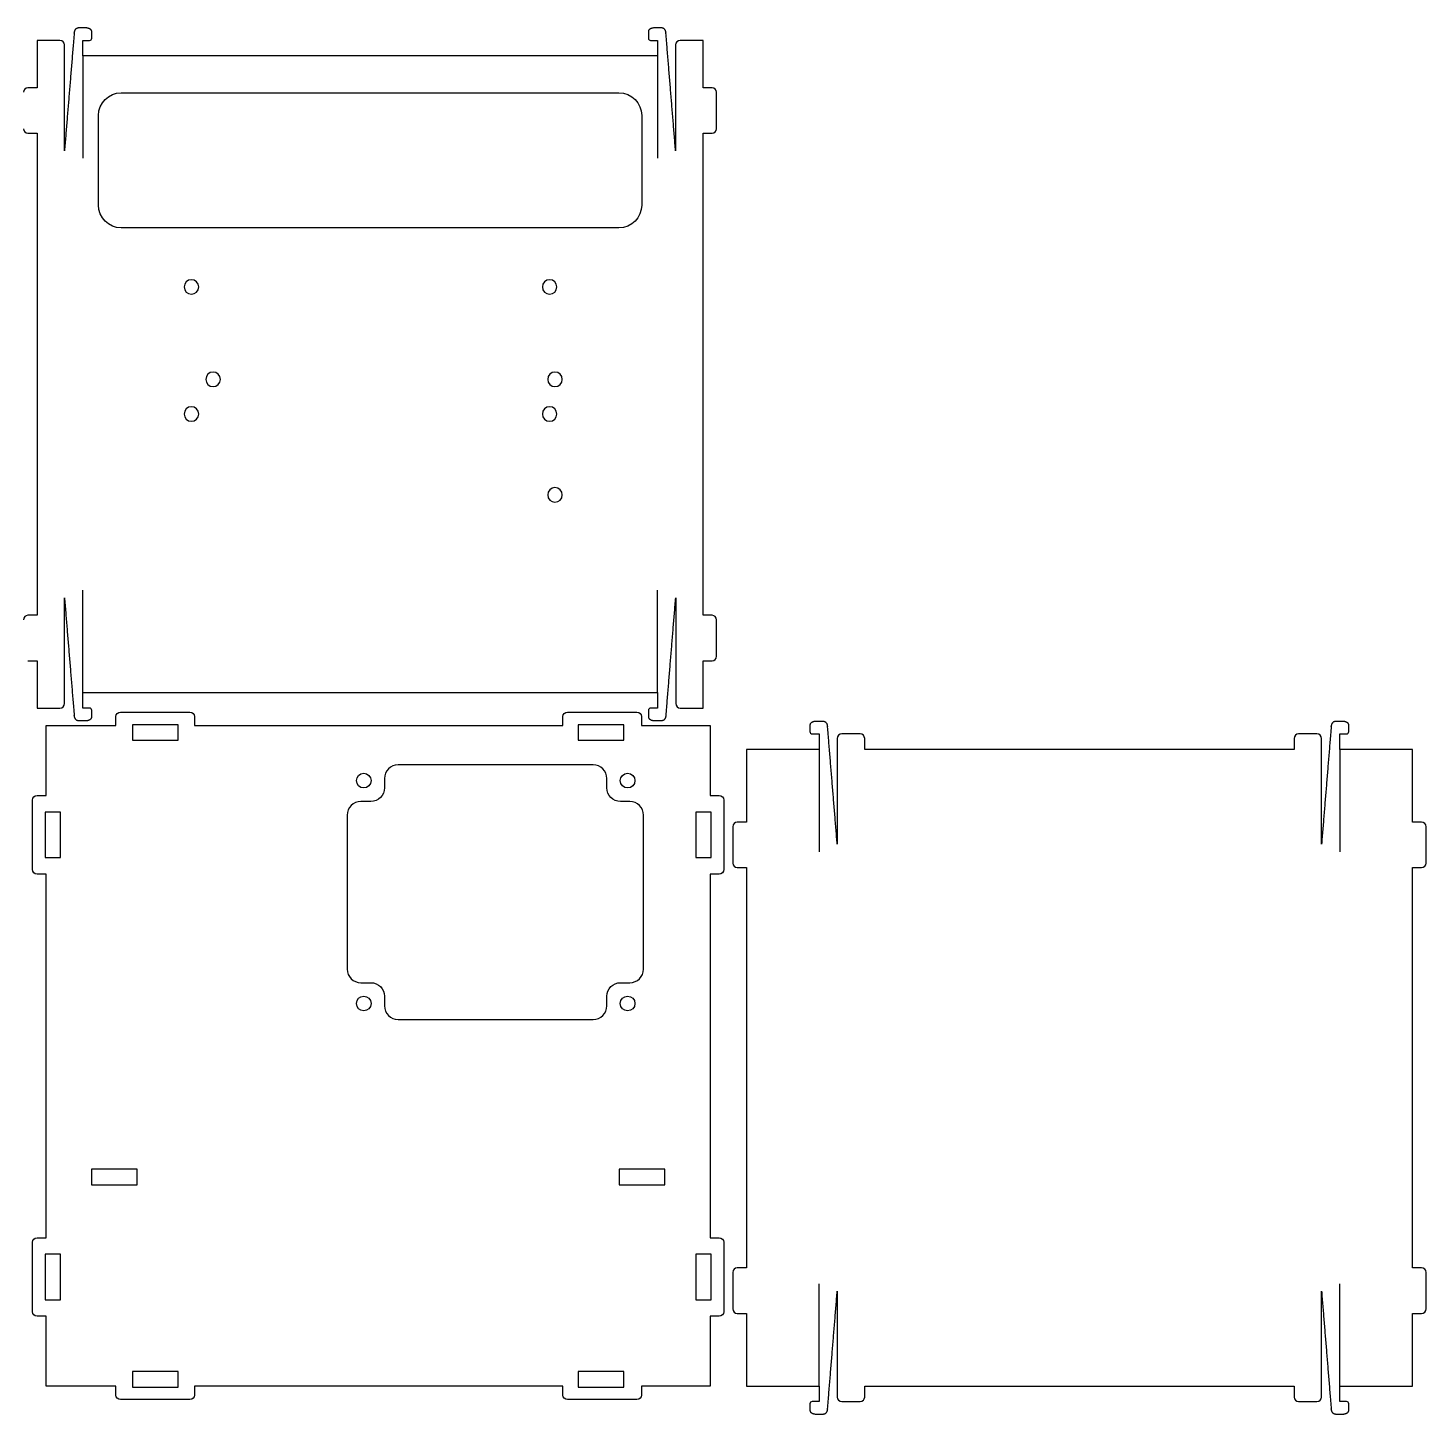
# Model space of a CAD drawing. Header units: millimetres. Extents: x -322 to 300, y -86 to 218.
# Drawn here: x -7.1 to 300.2, y -86.5 to 218.3 of the extents above; entities that cross this region are included whole.
import ezdxf

# ---------------------------------------------------------------- set-up
doc = ezdxf.new("R2010")
doc.units = ezdxf.units.MM
doc.header["$MEASUREMENT"] = 0
doc.layers.add('snijden', color=5, linetype='Continuous', true_color=0x0000ff)

msp = doc.modelspace()

# ---------------------------------------------------------------- linework, layer by layer
at = {"layer": 'snijden', "lineweight": -3}
for p, q in [((5.55, 218.3), (4.04, 218.3)), ((132.1, 218.3), (130.6, 218.3)), ((-5.13, 215.55), (-5.13, 205.15)), ((-0.1, 215.55), (-5.13, 215.55)), ((4.9, 215.56), (6.4, 215.55)), ((4.9, 212.15), (4.9, 215.56)), ((6.9, 216.05), (6.9, 217.5)), ((129.25, 217.5), (129.25, 216.05)), ((129.75, 215.55), (131.25, 215.56)), ((131.25, 215.56), (131.25, 212.15)), ((141.27, 215.55), (136.25, 215.55)), ((141.27, 205.15), (141.27, 215.55)), ((0.9, 191.28), (0.9, 214.55)), ((67.58, 212.15), (4.9, 212.15)), ((68.78, 212.15), (67.58, 212.15)), ((131.25, 212.15), (68.78, 212.15)), ((135.25, 214.55), (135.24, 191.28)), ((-5.13, 205.15), (-7.13, 205.15)), ((13.38, 204.04), (67.58, 204.04)), ((67.58, 204.04), (68.78, 204.04)), ((68.78, 204.04), (122.79, 204.04)), ((143.27, 205.15), (141.27, 205.15)), ((144.27, 196.15), (144.27, 204.15)), ((8.38, 179.35), (8.38, 199.04)), ((127.79, 199.04), (127.79, 179.35)), ((-7.13, 195.15), (-5.13, 195.15)), ((-5.13, 195.15), (-5.13, 89.15)), ((141.27, 195.15), (143.27, 195.15)), ((141.27, 89.15), (141.27, 195.15)), ((67.58, 174.35), (13.38, 174.35)), ((68.78, 174.35), (67.58, 174.35)), ((122.79, 174.35), (68.78, 174.35)), ((0.9, 69.75), (0.9, 93.03)), ((135.27, 93.03), (135.27, 69.75)), ((-5.13, 89.15), (-7.13, 89.15)), ((143.27, 89.15), (141.27, 89.15)), ((144.27, 80.15), (144.27, 88.15)), ((-7.13, 79.15), (-5.13, 79.15)), ((-5.13, 79.15), (-5.13, 68.75)), ((141.27, 79.15), (143.27, 79.15)), ((141.3, 68.75), (141.27, 79.15)), ((4.9, 72.15), (67.58, 72.15)), ((4.9, 68.75), (4.9, 72.15)), ((67.58, 72.15), (68.78, 72.15)), ((68.78, 72.15), (131.27, 72.15)), ((131.27, 72.15), (131.27, 68.75)), ((-5.13, 68.75), (-0.1, 68.75)), ((6.4, 68.75), (4.9, 68.75)), ((6.9, 66.81), (6.9, 68.25)), ((13.22, 67.87), (28.49, 67.87)), ((111.47, 67.87), (126.74, 67.87)), ((129.27, 68.25), (129.27, 66.81)), ((131.27, 68.75), (129.77, 68.75)), ((136.27, 68.75), (141.3, 68.75)), ((-3.14, 49.53), (-3.14, 64.9)), ((-3.14, 64.9), (12.22, 64.9)), ((4.04, 66.01), (5.55, 66.01)), ((12.22, 64.9), (12.22, 66.87)), ((15.86, 65.1), (15.86, 61.7)), ((25.86, 65.1), (15.86, 65.1)), ((25.86, 61.7), (25.86, 65.1)), ((29.49, 66.87), (29.49, 64.9)), ((29.49, 64.9), (110.47, 64.9)), ((110.47, 64.9), (110.47, 66.87)), ((113.86, 65.1), (113.86, 61.7)), ((123.86, 65.1), (113.86, 65.1)), ((123.86, 61.7), (123.86, 65.1)), ((127.74, 66.87), (127.74, 64.9)), ((127.74, 64.9), (142.86, 64.9)), ((130.63, 66.01), (132.13, 66.01)), ((142.86, 64.9), (142.86, 49.53)), ((164.78, 65.02), (164.78, 63.58)), ((167.64, 65.82), (166.14, 65.82)), ((281.88, 65.82), (280.38, 65.82)), ((283.24, 63.58), (283.24, 65.02)), ((15.86, 61.7), (25.86, 61.7)), ((113.86, 61.7), (123.86, 61.7)), ((165.28, 63.08), (166.78, 63.08)), ((166.78, 63.08), (166.78, 59.67)), ((170.78, 62.07), (170.78, 38.8)), ((175.81, 63.07), (171.78, 63.07)), ((176.81, 59.67), (176.81, 62.07)), ((271.21, 62.07), (271.21, 59.67)), ((276.24, 63.07), (272.21, 63.07)), ((277.24, 38.8), (277.24, 62.07)), ((281.24, 59.67), (281.24, 63.08)), ((281.24, 63.08), (282.74, 63.08)), ((166.78, 59.67), (150.81, 59.67)), ((150.81, 59.67), (150.81, 43.68)), ((223.31, 59.67), (176.81, 59.67)), ((224.51, 59.67), (223.31, 59.67)), ((271.21, 59.67), (224.51, 59.67)), ((297.21, 59.67), (281.24, 59.67)), ((297.21, 43.68), (297.21, 59.67)), ((117.13, 56.28), (74.23, 56.28)), ((71.23, 53.28), (71.23, 51.22)), ((120.13, 51.22), (120.13, 53.28)), ((-5.12, 49.53), (-3.14, 49.53)), ((142.86, 49.53), (144.83, 49.53)), ((-6.12, 33.26), (-6.12, 48.53)), ((68.23, 48.22), (66.03, 48.22)), ((125.19, 48.22), (123.13, 48.22)), ((145.83, 48.53), (145.83, 33.26)), ((-3.34, 45.9), (-3.34, 35.9)), ((0.06, 45.9), (-3.34, 45.9)), ((0.06, 35.9), (0.06, 45.9)), ((63.03, 45.22), (63.03, 11.38)), ((128.19, 11.38), (128.19, 45.22)), ((139.66, 45.9), (139.66, 35.9)), ((143.06, 45.9), (139.66, 45.9)), ((143.06, 35.9), (143.06, 45.9)), ((150.81, 43.68), (148.81, 43.68)), ((299.21, 43.68), (297.21, 43.68)), ((147.81, 42.68), (147.81, 34.68)), ((300.21, 34.68), (300.21, 42.68)), ((-3.34, 35.9), (0.06, 35.9)), ((139.66, 35.9), (143.06, 35.9)), ((-3.14, 32.26), (-5.12, 32.26)), ((-3.14, -47.69), (-3.14, 32.26)), ((142.86, 32.26), (142.86, -47.69)), ((144.83, 32.26), (142.86, 32.26)), ((148.81, 33.68), (150.81, 33.68)), ((150.81, 33.68), (150.81, -54.33)), ((297.21, -54.33), (297.21, 33.68)), ((297.21, 33.68), (299.21, 33.68)), ((66.03, 8.38), (68.23, 8.38)), ((123.13, 8.38), (125.19, 8.38)), ((71.23, 5.38), (71.23, 3.3)), ((120.13, 3.3), (120.13, 5.38)), ((74.23, 0.3), (117.13, 0.3)), ((16.86, -32.65), (6.86, -32.65)), ((6.86, -32.65), (6.86, -36.05)), ((16.86, -36.05), (16.86, -32.65)), ((132.86, -32.65), (122.86, -32.65)), ((122.86, -32.65), (122.86, -36.05)), ((132.86, -36.05), (132.86, -32.65)), ((6.86, -36.05), (16.86, -36.05)), ((122.86, -36.05), (132.86, -36.05)), ((-6.12, -63.96), (-6.12, -48.69)), ((-5.12, -47.69), (-3.14, -47.69)), ((142.86, -47.69), (144.83, -47.69)), ((145.83, -48.69), (145.83, -63.96)), ((0.06, -51.33), (-3.34, -51.33)), ((-3.34, -51.33), (-3.34, -61.33)), ((0.06, -61.33), (0.06, -51.33)), ((139.66, -51.33), (139.66, -61.33)), ((143.06, -51.33), (139.66, -51.33)), ((143.06, -61.33), (143.06, -51.33)), ((150.81, -54.33), (148.81, -54.33)), ((299.21, -54.33), (297.21, -54.33)), ((147.81, -55.33), (147.81, -63.33)), ((300.21, -63.33), (300.21, -55.33)), ((-3.34, -61.33), (0.06, -61.33)), ((139.66, -61.33), (143.06, -61.33)), ((170.78, -59.45), (170.78, -82.73)), ((277.24, -82.73), (277.24, -59.45)), ((148.81, -64.33), (150.81, -64.33)), ((150.81, -64.33), (150.81, -80.33)), ((297.21, -80.33), (297.21, -64.33)), ((297.21, -64.33), (299.21, -64.33)), ((-3.14, -64.96), (-5.12, -64.96)), ((-3.14, -80.33), (-3.14, -64.96)), ((142.86, -64.96), (142.86, -80.33)), ((144.83, -64.96), (142.86, -64.96)), ((15.86, -77.13), (15.86, -80.53)), ((25.86, -77.13), (15.86, -77.13)), ((25.86, -80.53), (25.86, -77.13)), ((123.86, -77.13), (113.86, -77.13)), ((113.86, -77.13), (113.86, -80.53)), ((123.86, -80.53), (123.86, -77.13)), ((12.22, -80.33), (-3.14, -80.33)), ((12.22, -82.3), (12.22, -80.33)), ((15.86, -80.53), (25.86, -80.53)), ((29.49, -80.33), (29.49, -82.3)), ((110.47, -80.33), (29.49, -80.33)), ((110.47, -82.3), (110.47, -80.33)), ((113.86, -80.53), (123.86, -80.53)), ((127.74, -80.33), (127.74, -82.3)), ((142.86, -80.33), (127.74, -80.33)), ((150.81, -80.33), (166.78, -80.33)), ((166.78, -80.33), (166.78, -83.73)), ((176.81, -82.73), (176.81, -80.33)), ((176.81, -80.33), (223.31, -80.33)), ((223.31, -80.33), (224.51, -80.33)), ((224.51, -80.33), (271.21, -80.33)), ((271.21, -80.33), (271.21, -82.73)), ((281.24, -83.73), (281.24, -80.33)), ((281.24, -80.33), (297.21, -80.33)), ((28.49, -83.3), (13.22, -83.3)), ((126.74, -83.3), (111.47, -83.3)), ((164.78, -84.23), (164.78, -85.67)), ((166.78, -83.73), (165.28, -83.73)), ((171.78, -83.73), (175.81, -83.73)), ((272.21, -83.73), (276.24, -83.73)), ((282.74, -83.73), (281.24, -83.73)), ((283.24, -85.67), (283.24, -84.23)), ((166.14, -86.47), (167.64, -86.47)), ((280.38, -86.47), (281.88, -86.47))]:
    msp.add_line(p, q, dxfattribs=at)
at = {"layer": 'snijden'}
for p, q in [((4.9, 212.15), (4.9, 189.64)), ((131.25, 212.15), (131.25, 189.64)), ((4.9, 72.15), (4.9, 94.66)), ((131.27, 72.15), (131.27, 94.66)), ((166.78, 59.67), (166.78, 37.17)), ((281.24, 59.67), (281.24, 37.17)), ((166.78, -80.33), (166.78, -57.82)), ((281.24, -80.33), (281.24, -57.82))]:
    msp.add_line(p, q, dxfattribs=at)
at = {"layer": 'snijden', "lineweight": -3, "extrusion": (0, 0, -1)}
for centre in [(-28.81, 161.35), (-107.55, 161.35), (-33.58, 141.03), (-108.73, 141.03), (-28.81, 133.41), (-107.55, 133.41), (-108.73, 115.63)]:
    msp.add_circle(centre, 1.6, dxfattribs=at)
at = {"layer": 'snijden', "lineweight": -3}
for centre in [(66.69, 52.8), (124.69, 52.8), (66.69, 3.8), (124.69, 3.8)]:
    msp.add_circle(centre, 1.61, dxfattribs=at)
for centre, radius, start, end in [((-0.1, 214.55), 1, 0.0103, 90), ((6.4, 216.05), 0.5, 269.9442, 0), ((129.75, 216.05), 0.5, 180, 270.0558), ((136.25, 214.55), 1, 90, 179.9897), ((-7.13, 204.15), 1, 90, 180), ((143.27, 204.15), 1, 360, 90), ((-7.13, 196.15), 1, 180, 270), ((143.27, 196.15), 1, 270, 360), ((-7.13, 88.15), 1, 90, 180), ((143.27, 88.15), 1, 0, 90), ((143.27, 80.15), 1, 270, 0), ((-0.1, 69.75), 1, 270, 359.9897), ((6.4, 68.25), 0.5, 0, 90.0558), ((129.77, 68.25), 0.5, 89.9442, 180), ((136.27, 69.75), 1, 180.0103, 270), ((165.28, 63.58), 0.5, 180, 270.0558), ((171.78, 62.07), 1, 90, 179.9897), ((175.81, 62.07), 1, 0, 90), ((272.21, 62.07), 1, 90, 180), ((276.24, 62.07), 1, 0.0103, 90), ((282.74, 63.58), 0.5, 269.9442, 360), ((74.23, 53.28), 3, 90, 180), ((117.13, 53.28), 3, 0, 90), ((66.03, 45.22), 3, 90, 180), ((125.19, 45.22), 3, 0, 90), ((148.81, 42.68), 1, 90, 180), ((299.21, 42.68), 1, 360, 90), ((148.81, 34.68), 1, 180, 270), ((299.21, 34.68), 1, 270, 360), ((66.03, 11.38), 3, 180, 270), ((125.19, 11.38), 3, 270, 0), ((74.23, 3.3), 3, 180, 270), ((117.13, 3.3), 3, 270, 360), ((148.81, -55.33), 1, 90, 180), ((299.21, -55.33), 1, 0, 90), ((148.81, -63.33), 1, 180, 270), ((299.21, -63.33), 1, 270, 0), ((171.78, -82.73), 1, 180.0103, 270), ((175.81, -82.73), 1, 270, 0), ((272.21, -82.73), 1, 180, 270), ((276.24, -82.73), 1, 270, 359.9897), ((165.28, -84.23), 0.5, 89.9442, 180), ((282.74, -84.23), 0.5, 0, 90.0558)]:
    msp.add_arc(centre, radius, start, end, dxfattribs=at)
at = {"layer": 'snijden', "lineweight": -3, "extrusion": (0, 0, -1)}
for centre, radius, start, end in [((-13.38, 199.04), 5, 0, 90), ((-122.79, 199.04), 5, 90, 180), ((-13.38, 179.35), 5, 270, 360), ((-122.79, 179.35), 5, 180, 270), ((-13.22, 66.87), 1, 0, 90), ((-28.49, 66.87), 1, 90, 180), ((-111.47, 66.87), 1, 0, 90), ((-126.74, 66.87), 1, 90, 180), ((5.12, 48.53), 1, 0, 90), ((-68.23, 51.22), 3, 180, 270), ((-123.13, 51.22), 3, 270, 0), ((-144.83, 48.53), 1, 90, 180), ((5.12, 33.26), 1, 270, 0), ((-144.83, 33.26), 1, 180, 270), ((-68.23, 5.38), 3, 90, 180), ((-123.13, 5.38), 3, 0, 90), ((5.12, -48.69), 1, 0, 90), ((-144.83, -48.69), 1, 90, 180), ((5.12, -63.96), 1, 270, 0), ((-144.83, -63.96), 1, 180, 270), ((-13.22, -82.3), 1, 270, 360), ((-28.49, -82.3), 1, 180, 270), ((-111.47, -82.3), 1, 270, 0), ((-126.74, -82.3), 1, 180, 270)]:
    msp.add_arc(centre, radius, start, end, dxfattribs=at)
at = {"layer": 'snijden', "lineweight": -3}
for points, weights, knots in [([(4.04, 218.3), (3.12, 218.3), (3.05, 217.38), (1.97, 204.31), (0.9, 191.28)], [1, 0.73544822448, 1, 1, 1], [133.235372, 133.235372, 133.235372, 134.724309, 134.724309, 160.956736, 160.956736, 160.956736]), ([(135.24, 191.28), (134.17, 204.31), (133.1, 217.38), (133.02, 218.3), (132.1, 218.3)], [1, 1, 1, 0.73544822448, 1], [31.08759, 31.08759, 31.08759, 57.320017, 57.320017, 58.808954, 58.808954, 58.808954]), ([(0.9, 93.03), (1.97, 80), (3.05, 66.93), (3.12, 66.01), (4.04, 66.01)], [1, 1, 1, 0.73544822448, 1], [189.4478, 189.4478, 189.4478, 215.680228, 215.680228, 217.169165, 217.169165, 217.169165]), ([(132.13, 66.01), (133.05, 66.01), (133.13, 66.93), (134.2, 80), (135.27, 93.03)], [1, 0.73544822448, 1, 1, 1], [291.579385, 291.579385, 291.579385, 293.068322, 293.068322, 319.300749, 319.300749, 319.300749]), ([(170.78, 38.8), (169.71, 51.83), (168.64, 64.9), (168.56, 65.82), (167.64, 65.82)], [1, 1, 1, 0.73544822448, 1], [287.330471, 287.330471, 287.330471, 313.562898, 313.562898, 315.051835, 315.051835, 315.051835]), ([(280.38, 65.82), (279.46, 65.82), (279.38, 64.9), (278.31, 51.83), (277.24, 38.8)], [1, 0.73544822448, 1, 1, 1], [238.955288, 238.955288, 238.955288, 240.444224, 240.444224, 266.676652, 266.676652, 266.676652]), ([(167.64, -86.47), (168.56, -86.47), (168.64, -85.55), (169.71, -72.48), (170.78, -59.45)], [1, 0.73544822448, 1, 1, 1], [82.201382, 82.201382, 82.201382, 83.690319, 83.690319, 109.922747, 109.922747, 109.922747]), ([(277.24, -59.45), (278.31, -72.48), (279.38, -85.55), (279.46, -86.47), (280.38, -86.47)], [1, 1, 1, 0.73544822448, 1], [130.576566, 130.576566, 130.576566, 156.808993, 156.808993, 158.29793, 158.29793, 158.29793])]:
    msp.add_rational_spline(points, weights, degree=2, knots=knots, dxfattribs=at)
for points in [[(6.9, 217.5), (6.9, 218.3), (5.55, 218.3)], [(130.6, 218.3), (129.25, 218.3), (129.25, 217.5)], [(5.55, 66.01), (6.9, 66.01), (6.9, 66.81)], [(129.27, 66.81), (129.27, 66.01), (130.63, 66.01)], [(166.14, 65.82), (164.78, 65.82), (164.78, 65.02)], [(283.24, 65.02), (283.24, 65.82), (281.88, 65.82)], [(164.78, -85.67), (164.78, -86.47), (166.14, -86.47)], [(281.88, -86.47), (283.24, -86.47), (283.24, -85.67)]]:
    msp.add_rational_spline(points, [1, 0.771154386293, 1], degree=2, dxfattribs=at)

doc.saveas('drawing.dxf')
